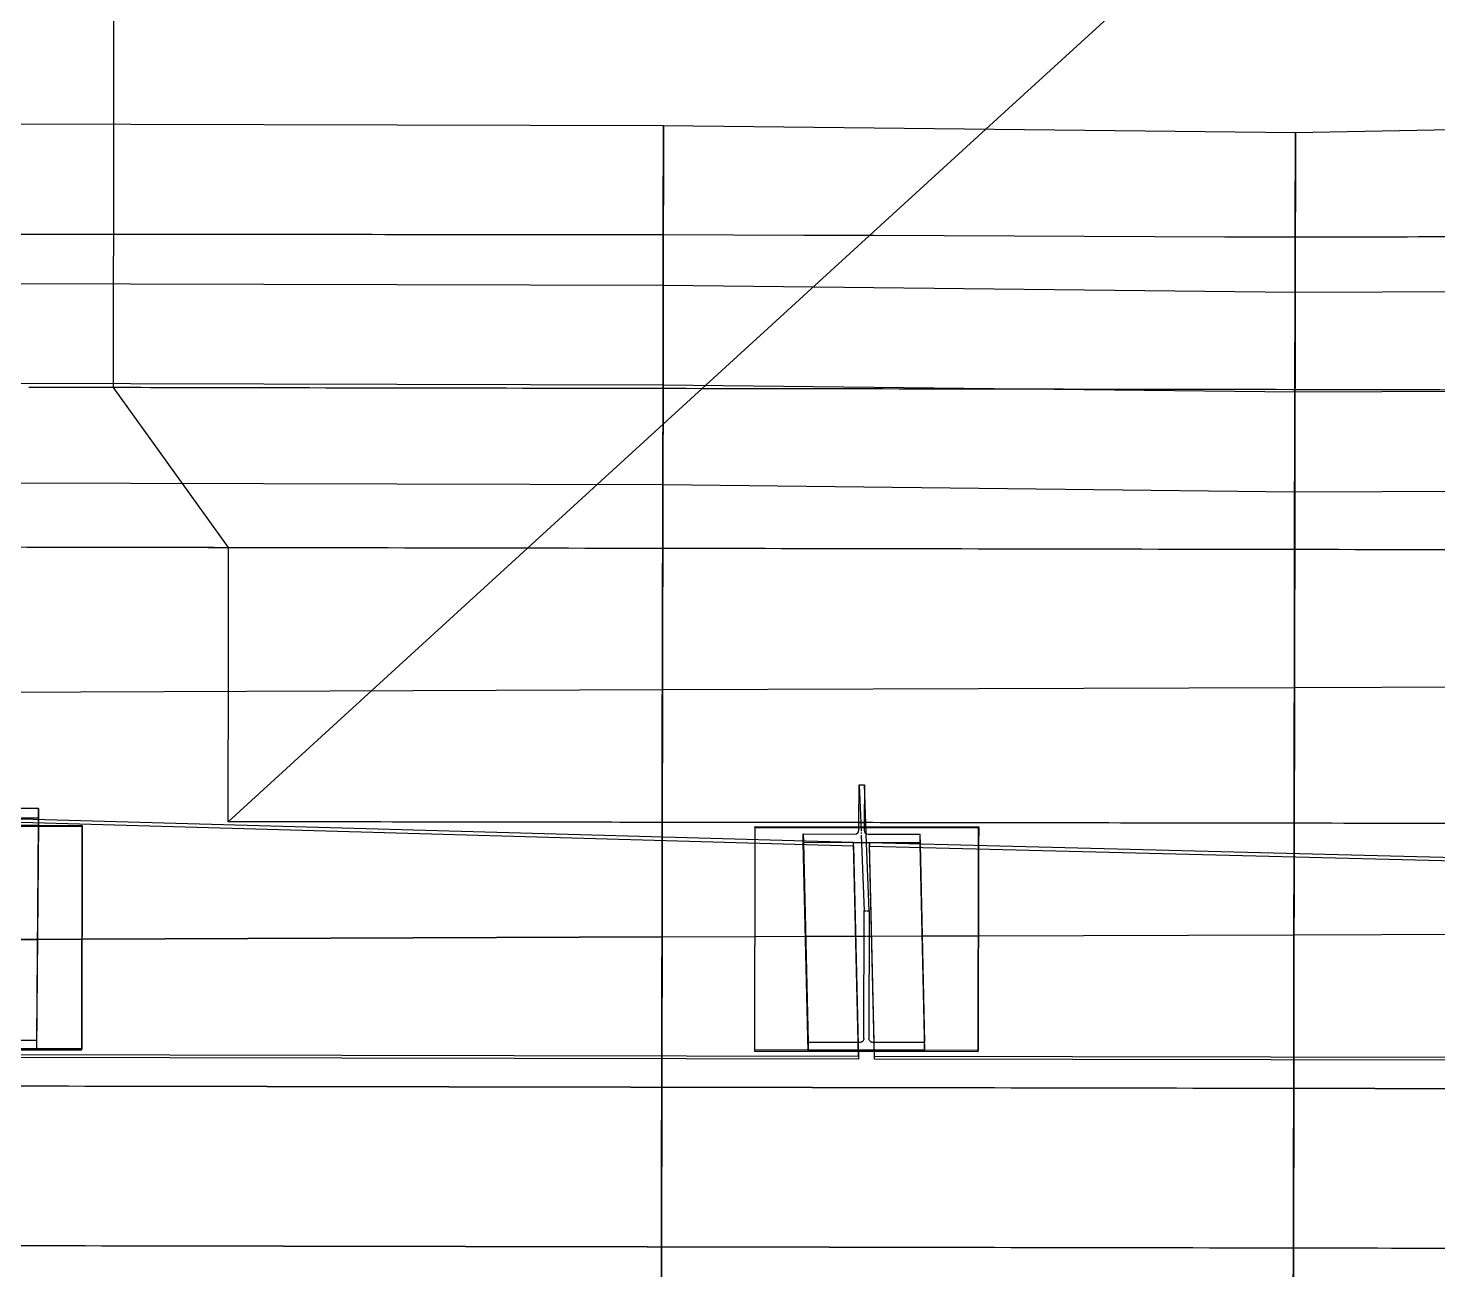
# Model space of a CAD drawing. Header units: metres. Extents: x -1161 to -1080, y 3 to 563.
# Drawn here: x -1097.397 to -1095.632, y 509.228 to 510.784 of the extents above; entities that cross this region are included whole.
import ezdxf

# ---------------------------------------------------------------- set-up
doc = ezdxf.new("R2010")
doc.units = ezdxf.units.M
doc.layers.add('A-GENM', color=7, linetype='Continuous', lineweight=35)

# ---------------------------------------------------------------- blocks, each defined once
blk = doc.blocks.new('CappingBeam_RS39A_CB04 - CappingBeam_RS39A_CB04-57951987-DRG-2873171 - BARRIER LAYOUT')
at = {"layer": 'A-GENM', "color": 253, "lineweight": 25, "true_color": 0xa3a3a3}
blk.add_open_spline([(109.4872, -4.711), (109.5435, -4.9245), (109.6562, -5.3515), (109.8816, -6.2056), (110.1633, -7.2733), (110.5014, -8.5546), (110.8394, -9.8358), (111.1775, -11.1169), (111.5155, -12.398), (111.8487, -13.6607), (112.0692, -14.4963), (112.177, -14.9048)], degree=3, knots=[0, 0, 0, 0, 0.0208333, 0.0416667, 0.0833333, 0.125, 0.1666667, 0.2083333, 0.25, 0.2916667, 0.3315316, 0.3315316, 0.3315316, 0.3315316], dxfattribs=at)
at = {"layer": 'A-GENM', "color": 9, "lineweight": 25, "true_color": 0xbebebe}
for points in [[(110.5014, -8.5546), (110.6141, -8.9816), (110.7268, -9.4087), (110.8394, -9.8358)], [(110.8394, -9.8358), (110.9521, -10.2628), (111.0648, -10.6899), (111.1775, -11.1169)]]:
    blk.add_open_spline(points, degree=3, dxfattribs=at)
blk = doc.blocks.new('StitchPour_RS39A_05 - StitchPour_RS39A_05-60503718-DRG-2873171 - BARRIER LAYOUT')
at = {"layer": 'A-GENM', "color": 253, "lineweight": 25, "true_color": 0xa3a3a3}
blk.add_open_spline([(109.3269, -4.8872), (109.3722, -5.059), (109.4739, -5.4444), (109.6883, -6.2568), (109.97, -7.3246), (110.3081, -8.6059), (110.6461, -9.8872), (110.9842, -11.1684), (111.3223, -12.4497), (111.6554, -13.7122), (111.8759, -14.5478), (111.9837, -14.9562)], degree=3, knots=[0.004072, 0.004072, 0.004072, 0.004072, 0.0208333, 0.0416667, 0.0833333, 0.125, 0.1666667, 0.2083333, 0.25, 0.2916667, 0.3315159, 0.3315159, 0.3315159, 0.3315159], dxfattribs=at)
at = {"layer": 'A-GENM', "color": 9, "lineweight": 25, "true_color": 0xbebebe}
for points in [[(110.3081, -8.6059), (110.4208, -9.033), (110.5335, -9.4601), (110.6461, -9.8872)], [(110.6461, -9.8872), (110.6539, -9.9166), (110.6617, -9.946), (110.6694, -9.9754)]]:
    blk.add_open_spline(points, degree=3, dxfattribs=at)
at = {"layer": 'A-GENM', "color": 253, "lineweight": 25, "true_color": 0xa3a3a3}
blk.add_open_spline([(110.6694, -9.9754), (110.7398, -10.2423), (110.8102, -10.5091), (110.8807, -10.7759)], degree=3, dxfattribs=at)
blk = doc.blocks.new('SCR_SW_4 - SCR_SW_4-66993695-DRG-2873171 - BARRIER LAYOUT')
at = {"layer": 'A-GENM', "color": 253, "lineweight": 25, "true_color": 0xa3a3a3}
for p, q in [((0.0067, 0.2675), (1.1004, 0.2963)), ((1.1004, 0.2924), (0.0067, 0.2635)), ((1.1004, 0.2963), (1.1004, 0.2924)), ((1.1004, 0.2963), (1.1024, 0.0059)), ((1.1025, -0.0039), (1.1004, 0.2924)), ((0, 0), (0.0067, 0.2672)), ((0.0067, 0.2635), (0.0067, 0.2675)), ((0.0067, 0.2635), (0, -0.004)), ((1.1024, 0), (0.0001, 0)), ((1.1024, 0.0059), (1.1025, 0)), ((1.1025, -0.0039), (1.1025, 0)), ((0, 0), (0, -0.004)), ((0, -0.004), (1.1025, -0.0039))]:
    blk.add_line(p, q, dxfattribs=at)
blk = doc.blocks.new('SCR_SW_5 - SCR_SW_5-66993696-DRG-2873171 - BARRIER LAYOUT')
at = {"layer": 'A-GENM', "color": 253, "lineweight": 25, "true_color": 0xa3a3a3}
for p, q in [((0.0061, 0.2411), (1.1077, 0.267)), ((1.1009, 0), (1.1077, 0.267)), ((1.1077, 0.267), (1.1077, 0.263)), ((1.1077, 0.263), (0.0061, 0.2371)), ((1.1009, -0.004), (1.1077, 0.263)), ((0.0061, 0.2371), (0, -0.0039)), ((0.0002, 0.0059), (0.0061, 0.2408)), ((0.0061, 0.2411), (0.0061, 0.2371)), ((0, 0), (0.0002, 0.0059)), ((0, -0.0039), (0, 0)), ((1.1009, 0), (0.0001, 0)), ((0, -0.0039), (1.1009, -0.004)), ((1.1009, -0.004), (1.1009, 0))]:
    blk.add_line(p, q, dxfattribs=at)
blk = doc.blocks.new('POST_1980_1B_310UB - 1B-68650722-DRG-2873171 - BARRIER LAYOUT')
at = {"layer": 'A-GENM', "color": 253, "lineweight": 25, "true_color": 0xa3a3a3}
for p, q in [((-1097.4703, 509.8967), (-1097.4713, 509.8131)), ((-1097.4636, 509.8967), (-1097.4703, 509.8967)), ((-1097.4703, 509.8967), (-1097.4703, 509.8677)), ((-1097.4645, 509.8179), (-1097.4636, 509.8967)), ((-1097.4636, 509.8676), (-1097.4636, 509.8967)), ((-1097.4703, 509.8677), (-1097.4703, 509.8195)), ((-1097.4636, 509.8194), (-1097.4636, 509.8676)), ((-1097.4703, 509.8195), (-1097.4703, 509.8177)), ((-1097.4636, 509.8194), (-1097.4703, 509.8195)), ((-1097.4645, 509.8158), (-1097.4645, 509.8177)), ((-1097.4636, 509.8177), (-1097.4636, 509.8194)), ((-1097.5499, 509.8065), (-1097.55, 509.7969)), ((-1097.5499, 509.8065), (-1097.55, 509.7969)), ((-1097.4817, 509.8064), (-1097.5499, 509.8065)), ((-1097.4794, 509.8066), (-1097.4806, 509.8065)), ((-1097.4773, 509.8073), (-1097.4794, 509.8066)), ((-1097.4736, 509.8097), (-1097.4773, 509.8073)), ((-1097.4714, 509.8064), (-1097.4725, 509.7159)), ((-1097.4713, 509.8131), (-1097.4713, 509.8116)), ((-1097.4713, 509.8113), (-1097.4713, 509.8081)), ((-1097.4658, 509.7159), (-1097.4647, 509.8064)), ((-1097.4646, 509.8139), (-1097.4646, 509.8155)), ((-1097.4646, 509.8114), (-1097.4646, 509.813)), ((-1097.4646, 509.8072), (-1097.4646, 509.8091)), ((-1097.4566, 509.8072), (-1097.4603, 509.8097)), ((-1097.4544, 509.8066), (-1097.4566, 509.8072)), ((-1097.4522, 509.8064), (-1097.4544, 509.8066)), ((-1097.3839, 509.8062), (-1097.4522, 509.8064)), ((-1097.384, 509.7946), (-1097.3839, 509.8062)), ((-1097.3839, 509.8062), (-1097.384, 509.7946)), ((-1097.55, 509.7967), (-1097.5525, 509.5161)), ((-1097.5525, 509.5041), (-1097.55, 509.7949)), ((-1097.55, 509.7967), (-1097.55, 509.7949)), ((-1097.55, 509.7949), (-1097.477, 509.7947)), ((-1097.477, 509.7947), (-1097.384, 509.7946)), ((-1097.3841, 509.7884), (-1097.3865, 509.5158)), ((-1097.384, 509.7884), (-1097.3865, 509.5038)), ((-1097.384, 509.7946), (-1097.3841, 509.7924)), ((-1097.3841, 509.7924), (-1097.3841, 509.7884)), ((-1097.384, 509.7946), (-1097.384, 509.7924)), ((-1097.384, 509.7924), (-1097.384, 509.7884)), ((-1097.4728, 509.5276), (-1097.4725, 509.7159)), ((-1097.4712, 509.7159), (-1097.4658, 509.7159)), ((-1097.4658, 509.7159), (-1097.4661, 509.5275)), ((-1097.482, 509.5162), (-1097.4798, 509.5169)), ((-1097.4793, 509.5172), (-1097.4761, 509.5194)), ((-1097.4628, 509.5194), (-1097.4594, 509.517)), ((-1097.4591, 509.5168), (-1097.457, 509.5162)), ((-1097.5525, 509.5041), (-1097.5525, 509.5161)), ((-1097.4794, 509.504), (-1097.5525, 509.5041)), ((-1097.5524, 509.5161), (-1097.4842, 509.516)), ((-1097.4842, 509.516), (-1097.482, 509.5162)), ((-1097.4595, 509.504), (-1097.4794, 509.504)), ((-1097.3865, 509.5038), (-1097.4595, 509.504)), ((-1097.457, 509.5162), (-1097.4547, 509.5159)), ((-1097.4547, 509.5159), (-1097.3865, 509.5158)), ((-1097.3865, 509.5158), (-1097.3865, 509.5038))]:
    blk.add_line(p, q, dxfattribs=at)
for centre, start_param, end_param in [((-1097.4817, 509.8177), 2.363455, 3.148876), ((-1097.4522, 509.8176), 0.00726, 0.792682), ((-1097.4817, 509.8177), 1.578068, 1.628111), ((-1097.4817, 509.8177), 1.628111, 1.678153)]:
    blk.add_ellipse(centre, major_axis=(-0.0114, 0.0001), ratio=0.989162, start_param=start_param, end_param=end_param, dxfattribs=at)
for points in [[(-1097.4761, 509.5194), (-1097.475, 509.5205), (-1097.4734, 509.523), (-1097.4728, 509.526), (-1097.4728, 509.5276)], [(-1097.4661, 509.5275), (-1097.4661, 509.526), (-1097.4655, 509.523), (-1097.4639, 509.5205), (-1097.4628, 509.5194)]]:
    blk.add_open_spline(points, degree=3, dxfattribs=at)
blk = doc.blocks.new('POST_1780_1A_250UB - 1A-68650723-DRG-2873171 - BARRIER LAYOUT')
at = {"layer": 'A-GENM', "color": 253, "lineweight": 25, "true_color": 0xa3a3a3}
for p, q in [((-1096.3565, 509.7881), (-1096.3561, 509.8359)), ((-1096.3561, 509.836), (-1096.3497, 509.836)), ((-1096.3561, 509.8359), (-1096.3543, 509.7881)), ((-1096.3497, 509.8359), (-1096.3501, 509.7881)), ((-1096.3474, 509.7747), (-1096.3497, 509.8359)), ((-1096.3565, 509.7791), (-1096.3565, 509.7881)), ((-1096.3501, 509.7881), (-1096.3565, 509.7881)), ((-1096.3543, 509.7881), (-1096.3539, 509.7778)), ((-1096.3501, 509.7881), (-1096.3501, 509.7791)), ((-1096.4264, 509.7635), (-1096.4263, 509.7654)), ((-1096.4263, 509.7654), (-1096.4263, 509.7743)), ((-1096.4263, 509.7743), (-1096.4261, 509.7654)), ((-1096.4263, 509.7743), (-1096.3615, 509.7742)), ((-1096.4261, 509.7654), (-1096.4261, 509.7636)), ((-1096.3538, 509.776), (-1096.3538, 509.7748)), ((-1096.3537, 509.773), (-1096.3501, 509.6779)), ((-1096.3437, 509.6779), (-1096.3474, 509.7738)), ((-1096.3451, 509.7741), (-1096.2803, 509.774)), ((-1096.2803, 509.774), (-1096.2804, 509.7632)), ((-1096.2803, 509.774), (-1096.28, 509.7615)), ((-1096.4202, 509.5021), (-1096.4264, 509.7635)), ((-1096.3633, 509.7634), (-1096.4264, 509.7635)), ((-1096.4261, 509.7635), (-1096.4202, 509.5132)), ((-1096.2804, 509.7632), (-1096.3633, 509.7634)), ((-1096.2804, 509.7632), (-1096.2803, 509.7615)), ((-1096.2803, 509.7615), (-1096.2742, 509.5019)), ((-1096.28, 509.7615), (-1096.2742, 509.5129)), ((-1096.3504, 509.5181), (-1096.3501, 509.6779)), ((-1096.3501, 509.6779), (-1096.3477, 509.6779)), ((-1096.3469, 509.6779), (-1096.3437, 509.6779)), ((-1096.3437, 509.6779), (-1096.344, 509.5181)), ((-1096.4202, 509.5132), (-1096.4202, 509.5021)), ((-1096.3576, 509.5131), (-1096.4202, 509.5132)), ((-1096.3573, 509.502), (-1096.4202, 509.5021)), ((-1096.3554, 509.5131), (-1096.3576, 509.5131)), ((-1096.3373, 509.502), (-1096.3573, 509.502)), ((-1096.3375, 509.513), (-1096.339, 509.513)), ((-1096.2745, 509.5129), (-1096.3375, 509.513)), ((-1096.2742, 509.5019), (-1096.3373, 509.502)), ((-1096.2742, 509.5019), (-1096.2742, 509.5129))]:
    blk.add_line(p, q, dxfattribs=at)
for centre, start_param, end_param in [((-1096.3615, 509.7791), 4.686779, 6.257575), ((-1096.3451, 509.7791), 3.115983, 4.686779)]:
    blk.add_ellipse(centre, major_axis=(0.005, 0.00012), ratio=0.989154, start_param=start_param, end_param=end_param, dxfattribs=at)
for points in [[(-1096.3504, 509.5181), (-1096.3504, 509.5177), (-1096.3505, 509.5168), (-1096.351, 509.5156), (-1096.3515, 509.5149), (-1096.3518, 509.5146)], [(-1096.3426, 509.5146), (-1096.3429, 509.5149), (-1096.3434, 509.5156), (-1096.3439, 509.5168), (-1096.344, 509.5177), (-1096.344, 509.5181)], [(-1096.3518, 509.5146), (-1096.3521, 509.5143), (-1096.3526, 509.5139), (-1096.3532, 509.5136), (-1096.3535, 509.5135)], [(-1096.3409, 509.5134), (-1096.3412, 509.5136), (-1096.3418, 509.5139), (-1096.3423, 509.5143), (-1096.3426, 509.5146)], [(-1096.339, 509.513), (-1096.3393, 509.5131), (-1096.34, 509.5131), (-1096.3406, 509.5133), (-1096.3409, 509.5134)]]:
    blk.add_open_spline(points, degree=3, dxfattribs=at)
for points in [[(-1096.3544, 509.5132), (-1096.3545, 509.5132), (-1096.3548, 509.5131), (-1096.3551, 509.5131), (-1096.3553, 509.5131), (-1096.3554, 509.5131)], [(-1096.3535, 509.5135), (-1096.3536, 509.5134), (-1096.3538, 509.5133), (-1096.3541, 509.5132), (-1096.3543, 509.5132), (-1096.3544, 509.5132)]]:
    blk.add_open_spline(points, degree=3, knots=[-1, -1, -1, -1, -0.571429, -0.285714, 0, 0, 0, 0], dxfattribs=at)
blk = doc.blocks.new('PLATE ph - PLATE ph-V11-DRG-2873171 - BARRIER LAYOUT')
at = {"layer": 'A-GENM', "color": 253, "lineweight": 25, "true_color": 0xa3a3a3}
for p, q in [((-1097.6095, 509.5057), (-1097.609, 509.7856)), ((-1097.609, 509.7841), (-1097.6095, 509.5042)), ((-1097.609, 509.7856), (-1097.55, 509.7855)), ((-1097.609, 509.7841), (-1097.609, 509.7856)), ((-1097.5501, 509.784), (-1097.609, 509.7841)), ((-1097.4771, 509.7839), (-1097.5501, 509.784)), ((-1097.55, 509.7855), (-1097.4771, 509.7854)), ((-1097.4771, 509.7854), (-1097.4716, 509.7854)), ((-1097.4723, 509.7839), (-1097.4771, 509.7839)), ((-1097.4706, 509.7854), (-1097.457, 509.7854)), ((-1097.457, 509.7839), (-1097.4706, 509.7839)), ((-1097.457, 509.7854), (-1097.384, 509.7852)), ((-1097.3841, 509.7837), (-1097.457, 509.7839)), ((-1097.329, 509.7836), (-1097.3841, 509.7837)), ((-1097.384, 509.7852), (-1097.329, 509.7851)), ((-1097.329, 509.7851), (-1097.3295, 509.5052)), ((-1097.3295, 509.5038), (-1097.329, 509.7836)), ((-1097.329, 509.7851), (-1097.329, 509.7836)), ((-1097.5525, 509.5056), (-1097.6095, 509.5057)), ((-1097.6095, 509.5057), (-1097.6095, 509.5042)), ((-1097.6095, 509.5042), (-1097.4794, 509.504)), ((-1097.4794, 509.5055), (-1097.5525, 509.5056)), ((-1097.4595, 509.5055), (-1097.4794, 509.5055)), ((-1097.4794, 509.504), (-1097.4595, 509.504)), ((-1097.3865, 509.5053), (-1097.4595, 509.5055)), ((-1097.4595, 509.504), (-1097.3295, 509.5038)), ((-1097.3295, 509.5052), (-1097.3865, 509.5053)), ((-1097.3295, 509.5038), (-1097.3295, 509.5052))]:
    blk.add_line(p, q, dxfattribs=at)
blk = doc.blocks.new('PLATE ph - PLATE ph-V12-DRG-2873171 - BARRIER LAYOUT')
at = {"layer": 'A-GENM', "color": 253, "lineweight": 25, "true_color": 0xa3a3a3}
for p, q in [((-1096.4867, 509.7822), (-1096.4868, 509.7671)), ((-1096.4867, 509.7822), (-1096.4865, 509.7837)), ((-1096.3565, 509.7819), (-1096.4867, 509.7822)), ((-1096.4865, 509.7671), (-1096.4865, 509.7837)), ((-1096.4865, 509.7837), (-1096.3565, 509.7834)), ((-1096.3565, 509.7834), (-1096.3501, 509.7834)), ((-1096.3501, 509.7819), (-1096.3565, 509.7819)), ((-1096.3501, 509.7834), (-1096.3488, 509.7834)), ((-1096.3487, 509.7819), (-1096.3501, 509.7819)), ((-1096.3477, 509.7834), (-1096.2065, 509.7831)), ((-1096.2067, 509.7816), (-1096.3477, 509.7819)), ((-1096.2068, 509.7596), (-1096.2067, 509.7816)), ((-1096.2065, 509.7831), (-1096.2067, 509.7816)), ((-1096.2065, 509.7831), (-1096.2066, 509.7596)), ((-1096.4868, 509.7671), (-1096.4872, 509.5023)), ((-1096.487, 509.5038), (-1096.4865, 509.7671)), ((-1096.2072, 509.5017), (-1096.2068, 509.7596)), ((-1096.2066, 509.7596), (-1096.207, 509.5032)), ((-1096.487, 509.5038), (-1096.4872, 509.5023)), ((-1096.4872, 509.5023), (-1096.3573, 509.502)), ((-1096.4203, 509.5036), (-1096.487, 509.5038)), ((-1096.3573, 509.5035), (-1096.4203, 509.5036)), ((-1096.3373, 509.5035), (-1096.3573, 509.5035)), ((-1096.3573, 509.502), (-1096.3373, 509.502)), ((-1096.2743, 509.5034), (-1096.3373, 509.5035)), ((-1096.3373, 509.502), (-1096.2072, 509.5017)), ((-1096.2072, 509.5032), (-1096.2743, 509.5034)), ((-1096.2072, 509.5017), (-1096.207, 509.5032))]:
    blk.add_line(p, q, dxfattribs=at)
blk = doc.blocks.new('Top of Pavement - RL A - Top of Pavement - RL A-68818558-DRG-2873171 - BARRIER LAYOUT')
at = {"layer": 'A-GENM', "color": 9, "lineweight": 25, "true_color": 0xbebebe}
blk.add_open_spline([(110.3205, -5.2228), (110.3358, -5.2808), (110.3791, -5.4446), (110.4502, -5.7142), (110.5618, -6.1374), (110.7014, -6.6663), (110.8689, -7.301), (111.0364, -7.9357), (111.2038, -8.5704), (111.3713, -9.2051), (111.5388, -9.8398), (111.7063, -10.4745), (111.8179, -10.8976), (111.8737, -11.1092)], degree=3, knots=[0.66693572, 0.66693572, 0.66693572, 0.66693572, 0.66818182, 0.67045455, 0.67272727, 0.67727273, 0.68181818, 0.68636364, 0.69090909, 0.69545455, 0.7, 0.70454545, 0.70909091, 0.70909091, 0.70909091, 0.70909091], dxfattribs=at)
for points in [[(111.398, -8.5228), (111.3821, -8.4625), (111.3662, -8.4022), (111.3502, -8.3419)], [(111.733, -9.7923), (111.6771, -9.5807), (111.5655, -9.1576), (111.4538, -8.7344), (111.398, -8.5228)], [(112.0679, -11.0617), (112.0121, -10.8502), (111.9004, -10.427), (111.7888, -10.0039), (111.733, -9.7923)]]:
    blk.add_open_spline(points, degree=3, dxfattribs=at)
blk = doc.blocks.new('T2DPAA-T2D-C3S-RS-M3D-100334_rvt-1-DRG-2873171 - BARRIER LAYOUT')
at = {"layer": 'A-GENM', "color": 254, "lineweight": 25, "true_color": 0xd1d1d1}
for p, q in [((-1095.952, 510.8819), (-1096.1975, 510.6574)), ((-1096.1975, 510.6574), (-1097.1463, 509.7896)), ((-1095.8121, 509.4558), (-1095.8123, 509.3563)), ((-1095.8123, 509.3563), (-1095.8121, 509.4558)), ((-1095.8123, 509.3563), (-1095.8124, 509.2558)), ((-1095.8124, 509.2558), (-1095.8123, 509.3563)), ((-1095.8127, 509.1232), (-1095.8124, 509.2558))]:
    blk.add_line(p, q, dxfattribs=at)
at = {"layer": 'A-GENM', "color": 253, "lineweight": 25, "true_color": 0xa3a3a3}
for p, q in [((-1095.8099, 510.6531), (-1094.2012, 510.6831)), ((-1101.3812, 510.6736), (-1096.6013, 510.662)), ((-1096.6013, 510.662), (-1096.6016, 510.462)), ((-1096.6016, 510.462), (-1096.6013, 510.662)), ((-1096.6015, 510.5347), (-1096.6013, 510.662)), ((-1096.6013, 510.662), (-1096.6015, 510.5347)), ((-1096.6013, 510.662), (-1095.8099, 510.6531)), ((-1095.8103, 510.4531), (-1095.8099, 510.6531)), ((-1095.8099, 510.6531), (-1095.8103, 510.4531)), ((-1095.8099, 510.6531), (-1095.8102, 510.5318)), ((-1095.8102, 510.5318), (-1095.8099, 510.6531)), ((-1096.6015, 510.5249), (-1096.6015, 510.5347)), ((-1096.6015, 510.5347), (-1096.6015, 510.5249)), ((-1096.5136, 510.5246), (-1096.6015, 510.5249)), ((-1096.4257, 510.5242), (-1096.5136, 510.5246)), ((-1096.3377, 510.5239), (-1096.4257, 510.5242)), ((-1096.2498, 510.5235), (-1096.3377, 510.5239)), ((-1096.1619, 510.5232), (-1096.2498, 510.5235)), ((-1095.8102, 510.5318), (-1095.8102, 510.5219)), ((-1095.8102, 510.5219), (-1095.8102, 510.5318)), ((-1101.3816, 510.4736), (-1096.6016, 510.462)), ((-1096.6016, 510.462), (-1096.6018, 510.337)), ((-1096.6018, 510.337), (-1096.6016, 510.462)), ((-1096.6016, 510.462), (-1095.8103, 510.4531)), ((-1095.8105, 510.3281), (-1095.8103, 510.4531)), ((-1095.8103, 510.4531), (-1095.8105, 510.3281)), ((-1095.8103, 510.4531), (-1094.2016, 510.4592)), ((-1095.8104, 510.376), (-1095.8106, 510.2888)), ((-1101.3818, 510.3486), (-1096.6018, 510.337)), ((-1096.6018, 510.337), (-1096.6021, 510.212)), ((-1096.6021, 510.212), (-1096.6018, 510.337)), ((-1096.6018, 510.337), (-1095.8105, 510.3281)), ((-1095.8105, 510.3281), (-1094.2018, 510.3342)), ((-1095.8107, 510.2031), (-1095.8105, 510.3281)), ((-1095.8105, 510.3281), (-1095.8107, 510.2031)), ((-1095.8106, 510.2888), (-1095.8109, 510.1437)), ((-1101.382, 510.2236), (-1096.6021, 510.212)), ((-1096.6021, 510.212), (-1096.6025, 509.9555)), ((-1096.6025, 509.9555), (-1096.6021, 510.212)), ((-1096.6021, 510.212), (-1095.8107, 510.2031)), ((-1095.8107, 510.2031), (-1094.2021, 510.2092)), ((-1095.8112, 509.9578), (-1095.8107, 510.2031)), ((-1095.8107, 510.2031), (-1095.8112, 509.9578)), ((-1095.8112, 509.9578), (-1094.2025, 509.9647)), ((-1095.8112, 509.9578), (-1094.2025, 509.9647)), ((-1101.0621, 509.9367), (-1096.6025, 509.9555)), ((-1101.0621, 509.9367), (-1096.6025, 509.9555)), ((-1096.6025, 509.9555), (-1096.6028, 509.7704)), ((-1096.6028, 509.7704), (-1096.6025, 509.9555)), ((-1096.6025, 509.9555), (-1095.8112, 509.9578)), ((-1096.6025, 509.9555), (-1095.8112, 509.9578)), ((-1095.8116, 509.7496), (-1095.8112, 509.9578)), ((-1095.8112, 509.9578), (-1095.8116, 509.7496)), ((-1096.6028, 509.7704), (-1096.6027, 509.8672)), ((-1096.6028, 509.7704), (-1096.6031, 509.6456)), ((-1096.6031, 509.6456), (-1096.6028, 509.7704)), ((-1096.603, 509.7028), (-1096.6028, 509.7704)), ((-1096.6028, 509.7704), (-1096.603, 509.7028)), ((-1095.8117, 509.648), (-1095.8116, 509.7496)), ((-1095.8116, 509.7496), (-1095.8117, 509.648)), ((-1096.6033, 509.5384), (-1096.603, 509.7028)), ((-1096.603, 509.7028), (-1096.6033, 509.5384)), ((-1097.4583, 509.642), (-1097.3853, 509.6423)), ((-1097.3853, 509.6423), (-1097.4583, 509.642)), ((-1097.3853, 509.6423), (-1097.3292, 509.6426)), ((-1097.3292, 509.6426), (-1097.3853, 509.6423)), ((-1097.3292, 509.6426), (-1096.6031, 509.6456)), ((-1096.6031, 509.6456), (-1097.3292, 509.6426)), ((-1096.6031, 509.6456), (-1096.6033, 509.4926)), ((-1096.6033, 509.4926), (-1096.6031, 509.6456)), ((-1096.6031, 509.6456), (-1096.487, 509.646)), ((-1096.6031, 509.6456), (-1096.487, 509.646)), ((-1096.487, 509.646), (-1096.4236, 509.6461)), ((-1096.487, 509.646), (-1096.4236, 509.6461)), ((-1096.4236, 509.6461), (-1096.3607, 509.6463)), ((-1096.4236, 509.6461), (-1096.3607, 509.6463)), ((-1096.3607, 509.6463), (-1096.347, 509.6464)), ((-1096.3607, 509.6463), (-1096.347, 509.6464)), ((-1096.3463, 509.6464), (-1096.3438, 509.6464)), ((-1096.3463, 509.6464), (-1096.3438, 509.6464)), ((-1096.3438, 509.6464), (-1096.3407, 509.6464)), ((-1096.3438, 509.6464), (-1096.3407, 509.6464)), ((-1096.3407, 509.6464), (-1096.2776, 509.6466)), ((-1096.3407, 509.6464), (-1096.2776, 509.6466)), ((-1096.2773, 509.6466), (-1096.207, 509.6468)), ((-1096.2773, 509.6466), (-1096.207, 509.6468)), ((-1096.207, 509.6468), (-1095.8117, 509.648)), ((-1096.207, 509.6468), (-1095.8117, 509.648)), ((-1095.812, 509.4912), (-1095.8117, 509.648)), ((-1095.8117, 509.648), (-1095.812, 509.4912)), ((-1095.8117, 509.648), (-1095.366, 509.6499)), ((-1095.8117, 509.648), (-1095.366, 509.6499)), ((-1096.6033, 509.4926), (-1096.6033, 509.5384)), ((-1096.6033, 509.5384), (-1096.6033, 509.4926)), ((-1096.6034, 509.4572), (-1096.6033, 509.4926)), ((-1096.6033, 509.4926), (-1096.6034, 509.4572)), ((-1096.6033, 509.4926), (-1096.6034, 509.4572)), ((-1096.6034, 509.4572), (-1096.6033, 509.4926)), ((-1095.8121, 509.4558), (-1095.812, 509.4912)), ((-1095.812, 509.4912), (-1095.8121, 509.4558))]:
    blk.add_line(p, q, dxfattribs=at)
at = {"layer": 'A-GENM', "color": 9, "lineweight": 25, "true_color": 0xbebebe}
for p, q in [((-1097.2901, 510.3335), (-1097.2896, 510.6636)), ((-1095.8102, 510.5219), (-1095.8104, 510.376)), ((-1095.8104, 510.376), (-1095.8102, 510.5219)), ((-1097.2613, 510.2935), (-1097.2901, 510.3335)), ((-1097.2324, 510.2534), (-1097.2613, 510.2935)), ((-1097.2036, 510.2135), (-1097.2324, 510.2534)), ((-1097.1747, 510.1734), (-1097.2035, 510.2134)), ((-1097.1458, 510.1334), (-1097.1747, 510.1734)), ((-1095.8109, 510.1437), (-1095.811, 510.0557)), ((-1095.811, 510.0557), (-1095.8109, 510.1437)), ((-1097.1459, 510.0646), (-1097.1458, 510.1334)), ((-1097.146, 509.9959), (-1097.1459, 510.0646)), ((-1095.811, 510.0557), (-1095.8114, 509.8225)), ((-1095.8114, 509.8225), (-1095.811, 510.0557)), ((-1097.1461, 509.9271), (-1097.146, 509.9959)), ((-1097.1462, 509.8583), (-1097.1461, 509.9271)), ((-1097.1463, 509.7896), (-1097.1462, 509.8583)), ((-1095.8114, 509.8225), (-1095.8116, 509.7496)), ((-1095.8116, 509.7496), (-1095.8114, 509.8225)), ((-1095.812, 509.4912), (-1095.8121, 509.4558)), ((-1095.8121, 509.4558), (-1095.812, 509.4912)), ((-1096.6034, 509.4572), (-1096.6038, 509.2572)), ((-1096.6038, 509.2572), (-1096.6034, 509.4572)), ((-1096.6034, 509.4572), (-1096.6036, 509.374)), ((-1095.8124, 509.2558), (-1095.8121, 509.4558)), ((-1095.8121, 509.4558), (-1095.8124, 509.2558)), ((-1096.6036, 509.374), (-1096.6038, 509.2572)), ((-1096.6038, 509.2572), (-1096.6041, 509.0451)), ((-1096.6041, 509.0451), (-1096.6038, 509.2572)), ((-1096.6038, 509.2095), (-1096.6038, 509.2572)), ((-1096.6038, 509.2572), (-1096.6038, 509.2095)), ((-1095.8135, 508.6558), (-1095.8124, 509.2558)), ((-1095.8124, 509.2558), (-1095.8135, 508.6558))]:
    blk.add_line(p, q, dxfattribs=at)
at = {"layer": 'A-GENM', "color": 9, "lineweight": 25, "true_color": 0xbebebe, "flags": 128}
for points in [[(-1097.2896, 510.6636), (-1097.2895, 510.7297), (-1097.2889, 511.1259), (-1097.2883, 511.5222), (-1097.2877, 511.9184), (-1097.2871, 512.3146), (-1097.2865, 512.7109), (-1097.2859, 513.1071), (-1097.2853, 513.5033), (-1097.2847, 513.8995)], [(-1095.8102, 510.5219), (-1095.8981, 510.5222), (-1095.986, 510.5225), (-1096.074, 510.5229), (-1096.1619, 510.5232)], [(-1095.8116, 509.7496), (-1095.8118, 509.5894), (-1095.812, 509.4912)], [(-1095.812, 509.4912), (-1095.8118, 509.5894), (-1095.8116, 509.7496)], [(-1096.6038, 509.2572), (-1096.6036, 509.374), (-1096.6034, 509.4572)]]:
    blk.add_lwpolyline(points, dxfattribs=at)
at = {"layer": 'A-GENM', "color": 253, "lineweight": 25, "true_color": 0xa3a3a3, "flags": 128}
for points in [[(-1096.6015, 510.5249), (-1096.6018, 510.3605), (-1096.6021, 510.196), (-1096.6024, 510.0316), (-1096.6027, 509.8672), (-1096.6028, 509.7704)], [(-1096.6021, 510.196), (-1096.6018, 510.3605), (-1096.6015, 510.5249)], [(-1095.8109, 510.1437), (-1095.8106, 510.2888), (-1095.8104, 510.376)], [(-1096.6027, 509.8672), (-1096.6024, 510.0316), (-1096.6021, 510.196)]]:
    blk.add_lwpolyline(points, dxfattribs=at)
at = {"layer": 'A-GENM', "color": 254, "lineweight": 25, "true_color": 0xd1d1d1, "flags": 128}
blk.add_lwpolyline([(-1095.8124, 509.2558), (-1095.8127, 509.1232), (-1095.813, 508.9214)], dxfattribs=at)
at = {"layer": 'A-GENM', "color": 253, "lineweight": 25, "true_color": 0xa3a3a3}
for points in [[(-1097.1326, 510.5253), (-1097.3096, 510.5254), (-1097.4867, 510.5255), (-1097.6637, 510.5256)], [(-1096.6015, 510.5249), (-1096.7785, 510.525), (-1096.9556, 510.5251), (-1097.1326, 510.5253)], [(-1095.7105, 510.5221), (-1095.7321, 510.522), (-1095.7536, 510.522), (-1095.7752, 510.5219)]]:
    blk.add_open_spline(points, degree=3, dxfattribs=at)
at = {"layer": 'A-GENM', "color": 9, "lineweight": 25, "true_color": 0xbebebe}
blk.add_open_spline([(-1094.9942, 510.5246), (-1095.0875, 510.5241), (-1095.3262, 510.5232), (-1095.565, 510.5224), (-1095.7105, 510.5221)], degree=3, knots=[0.4927865, 0.4927865, 0.4927865, 0.4927865, 0.6666667, 0.9380674, 0.9380674, 0.9380674, 0.9380674], dxfattribs=at)
for points in [[(-1095.7752, 510.5219), (-1095.7868, 510.5219), (-1095.7985, 510.5219), (-1095.8102, 510.5219)], [(-1097.2901, 510.3335), (-1097.3254, 510.3336), (-1097.3606, 510.3336), (-1097.3958, 510.3337)], [(-1098.2998, 510.1354), (-1098.1075, 510.1351), (-1097.7228, 510.1344), (-1097.3381, 510.1337), (-1097.1458, 510.1334)], [(-1096.6758, 509.7889), (-1096.8326, 509.7891), (-1096.9895, 509.7894), (-1097.1463, 509.7896)], [(-1096.3565, 509.7885), (-1096.4629, 509.7886), (-1096.5694, 509.7888), (-1096.6758, 509.7889)], [(-1096.3501, 509.7885), (-1096.3522, 509.7885), (-1096.3544, 509.7885), (-1096.3565, 509.7885)], [(-1096.3489, 509.7885), (-1096.3493, 509.7885), (-1096.3497, 509.7885), (-1096.35, 509.7885)], [(-1096.2053, 509.7883), (-1096.2528, 509.7883), (-1096.3004, 509.7884), (-1096.3479, 509.7885)], [(-1095.7348, 509.7876), (-1095.8916, 509.7878), (-1096.0484, 509.7881), (-1096.2053, 509.7883)], [(-1095.2642, 509.7869), (-1095.4211, 509.7871), (-1095.5779, 509.7874), (-1095.7348, 509.7876)]]:
    blk.add_open_spline(points, degree=3, dxfattribs=at)
at = {"layer": 'A-GENM', "color": 253, "lineweight": 25, "true_color": 0xa3a3a3, "rotation": 75.11694444444437}
for name in ['Top of Pavement - RL A - Top of Pavement - RL A-68818558-DRG-2873171 - BARRIER LAYOUT', 'CappingBeam_RS39A_CB04 - CappingBeam_RS39A_CB04-57951987-DRG-2873171 - BARRIER LAYOUT', 'StitchPour_RS39A_05 - StitchPour_RS39A_05-60503718-DRG-2873171 - BARRIER LAYOUT']:
    blk.add_blockref(name, (-1134.0578, 404.8616), dxfattribs=at)
at = {"layer": 'A-GENM', "color": 253, "lineweight": 25, "true_color": 0xa3a3a3}
for name in ['POST_1980_1B_310UB - 1B-68650722-DRG-2873171 - BARRIER LAYOUT', 'POST_1780_1A_250UB - 1A-68650723-DRG-2873171 - BARRIER LAYOUT', 'PLATE ph - PLATE ph-V11-DRG-2873171 - BARRIER LAYOUT', 'PLATE ph - PLATE ph-V12-DRG-2873171 - BARRIER LAYOUT']:
    blk.add_blockref(name, (0, 0), dxfattribs=at)
at = {"layer": 'A-GENM', "color": 253, "lineweight": 25, "true_color": 0xa3a3a3, "extrusion": (0, 0, -1)}
for name, p, rotation in [('SCR_SW_4 - SCR_SW_4-66993695-DRG-2873171 - BARRIER LAYOUT', (1096.3571, 509.4961), 0.1018919239195572), ('SCR_SW_5 - SCR_SW_5-66993696-DRG-2873171 - BARRIER LAYOUT', (1095.2361, 509.4941), 0.1019004668239281)]:
    blk.add_blockref(name, p, dxfattribs=dict(at, rotation=rotation))

msp = doc.modelspace()

# ---------------------------------------------------------------- block references
at = {"lineweight": 5}
msp.add_blockref('T2DPAA-T2D-C3S-RS-M3D-100334_rvt-1-DRG-2873171 - BARRIER LAYOUT', (0, 0), dxfattribs=at)

doc.saveas('drawing.dxf')
